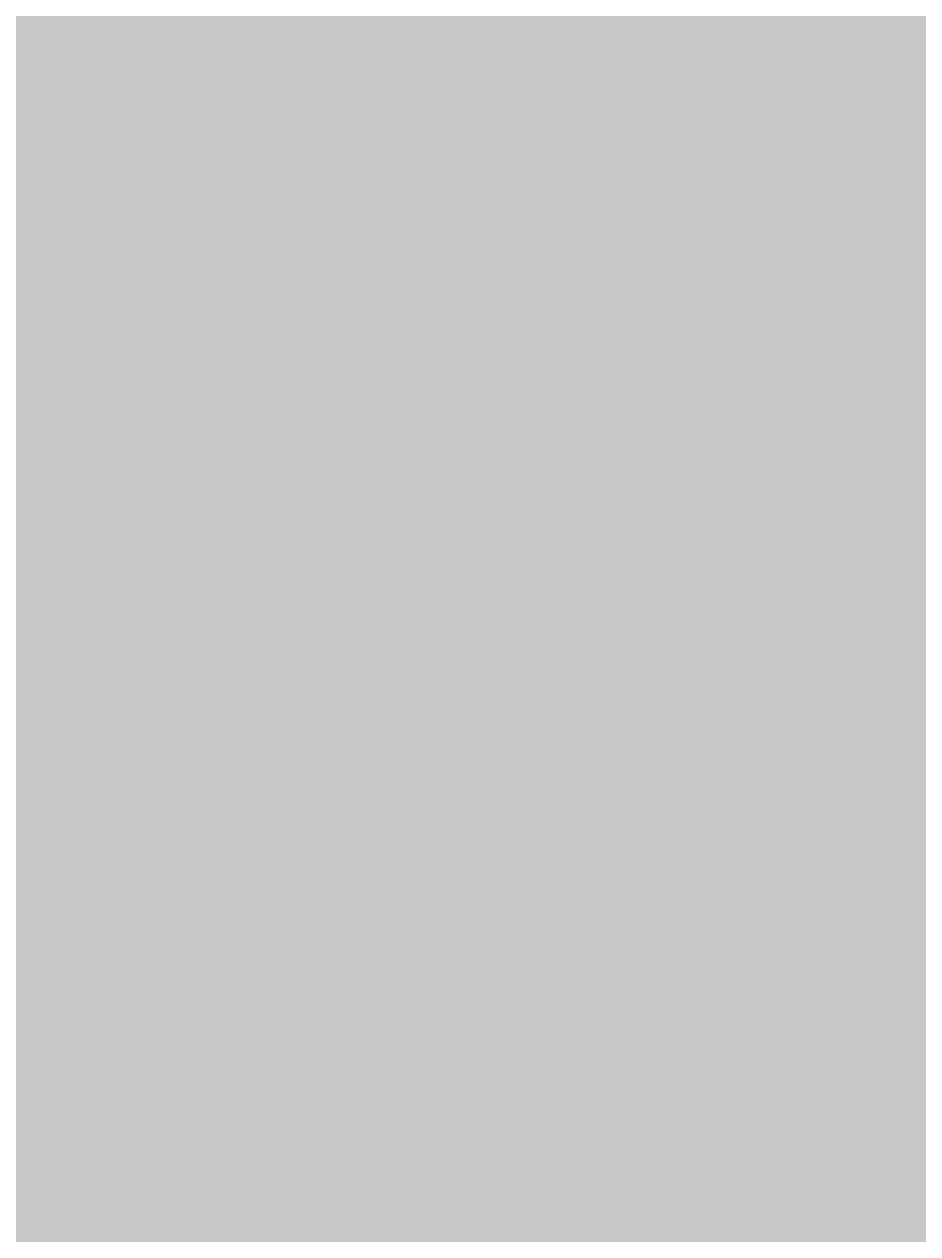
# Model space of a CAD drawing. Extents: x -23 to 289, y -67 to 135.
# Drawn here: x 132.863 to 133.42, y 97.625 to 98.379 of the extents above; entities that cross this region are included whole.
import ezdxf
from ezdxf.enums import TextEntityAlignment as Align

# ---------------------------------------------------------------- set-up
doc = ezdxf.new("R2010")
doc.units = 0
doc.header["$MEASUREMENT"] = 0
for name, color, linetype in [('ASSEMBLY_PART_NUMBERS_BTM', 191, 'CONTINUOUS'), ('GENERATED_SILKSCREEN_BTM', 255, 'CONTINUOUS'), ('PLANE_SHAPES_LAYER_TOP', 150, 'CONTINUOUS'), ('SILKSCREEN_REF_DES_BTM', 211, 'CONTINUOUS'), ('TRACES_LAYER_BOTTOM', 230, 'CONTINUOUS'), ('TRACES_LAYER_TOP', 150, 'CONTINUOUS')]:
    doc.layers.add(name, color=color, linetype=linetype)
doc.styles.add('VERIBEST_GERBER_0', font='txt')

msp = doc.modelspace()

# ---------------------------------------------------------------- linework, layer by layer
at = {"layer": 'GENERATED_SILKSCREEN_BTM', "const_width": 0.15}
for points in [[(133.6868, 98.522), (133.6868, 98.21), (133.686, 98.2044), (133.682, 98.1996), (133.6764, 98.1972), (133.6708, 98.1964), (133.6644, 98.1972), (133.6588, 98.1996), (133.6556, 98.2044), (133.654, 98.21), (133.654, 98.3508), (132.9028, 98.3508), (132.8972, 98.3516), (132.8932, 98.354), (132.8908, 98.358), (132.89, 98.3636), (132.8892, 98.3676), (132.8892, 98.3716), (132.8908, 98.3748), (132.894, 98.378), (133.1132, 98.534)], [(133.1324, 98.51), (132.9532, 98.382), (133.654, 98.382), (133.654, 98.522)], [(132.8868, 97.354), (132.8868, 97.894), (132.8884, 97.8996), (132.8924, 97.9036), (132.8972, 97.9084), (132.9028, 97.91), (133.2876, 97.91), (133.2932, 97.9092), (133.2972, 97.9068), (133.2996, 97.9036), (133.3012, 97.898), (133.3028, 97.894), (133.3036, 97.8908), (133.3028, 97.8868), (133.3004, 97.8836), (133.194, 97.7532), (133.194, 97.4948)], [(133.162, 97.7588), (133.1628, 97.762), (133.1636, 97.7644), (133.1652, 97.7676), (133.2532, 97.8764), (132.9196, 97.8764), (132.9196, 97.354)], [(133.162, 97.4892), (133.162, 97.7588)]]:
    msp.add_lwpolyline(points, dxfattribs=at)
at = {"layer": 'PLANE_SHAPES_LAYER_TOP'}
msp.add_solid([(130.5, 77.5), (153.5, 77.5), (130.5, 111.5), (153.5, 111.5)], dxfattribs=at)
at = {"layer": 'TRACES_LAYER_BOTTOM', "const_width": 0.5}
msp.add_lwpolyline([(126.35, 99), (127.47279, 97.87721), (136.44564, 97.87721), (137.7, 99.13157)], dxfattribs=at)
at = {"layer": 'TRACES_LAYER_TOP', "const_width": 0.25}
msp.add_lwpolyline([(183.1, 100.5), (178.44957, 100.5), (177.02457, 99.075), (171.54112, 99.075), (170.25, 100.36612), (170.25, 101.43388), (168.95888, 102.725), (159.08306, 102.725), (155.08306, 106.725), (152.04112, 106.725), (151.29112, 105.975), (146.57963, 105.975), (146.12963, 106.425), (137.34112, 106.425), (133.05713, 102.14101), (133.05713, 97.44101), (129.775, 94.15888), (129.775, 87.94112), (130.94112, 86.775), (130.95, 86.775), (134, 83.725), (134, 83.1)], dxfattribs=at)

# ---------------------------------------------------------------- texts
at = {"layer": 'ASSEMBLY_PART_NUMBERS_BTM', "style": 'VERIBEST_GERBER_0', "text_generation_flag": 2}
for s, p in [('ERJ-3EKF4701V', (132.21, 104.75)), ('ERJ-3GEY0R00V', (132.46, 101.25))]:
    msp.add_text(s, height=2.032, rotation=90, dxfattribs=at).set_placement(p, align=Align.TOP_LEFT)
for p in [(150.75, 99.71), (150.75, 98.21)]:
    msp.add_text('ERJ-3EKF71R5V', height=2.032, dxfattribs=at).set_placement(p, align=Align.TOP_LEFT)
at = {"layer": 'SILKSCREEN_REF_DES_BTM', "style": 'VERIBEST_GERBER_0', "text_generation_flag": 2}
msp.add_text('C152', height=0.8, rotation=90, dxfattribs=at).set_placement((132.89, 99.5), align=Align.TOP_LEFT)

doc.saveas('drawing.dxf')
